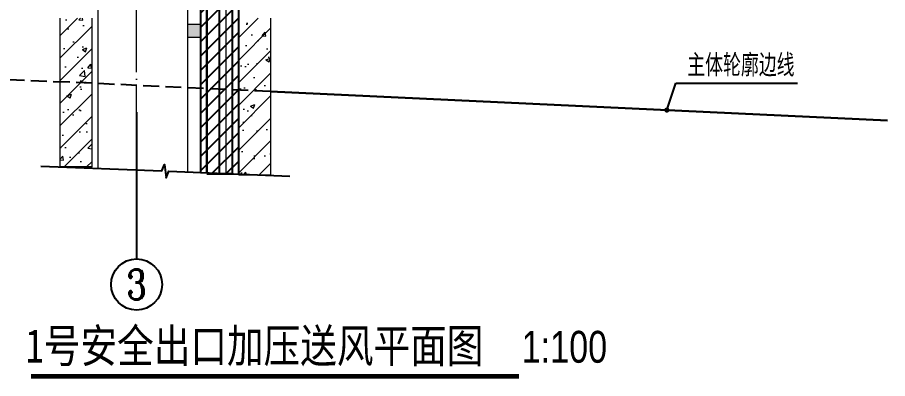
# Model space of a CAD drawing. Extents: x 4 to 13611208, y -605838 to 574722.
# Drawn here: x 13125733 to 13139364, y 430495 to 436158 of the extents above; entities that cross this region are included whole.
import ezdxf
from ezdxf.enums import TextEntityAlignment as Align

# ---------------------------------------------------------------- set-up
doc = ezdxf.new("R2010")
doc.units = 0
doc.header["$LTSCALE"] = 1000
doc.header["$MEASUREMENT"] = 0
for name, pattern in [('CENTER2', [28.575, 19.05, -3.175, 3.175, -3.175]), ('CONTINOUS', [0]), ('DASH', [0.35, 0.25, -0.1]), ('DOTE', [2.42, 2, -0.2, 0.02, -0.2])]:
    doc.linetypes.add(name, pattern=pattern)
for name, color, linetype, lineweight in [('1-扶梯', 8, 'Continuous', 5), ('1-车站轮廓', 8, 'CONTINOUS', 5), ('COLUMN', 8, 'Continuous', 5), ('DIM_IDEN', 3, 'Continuous', 5), ('DOTE', 14, 'DOTE', 5), ('PUB_HATCH', 8, 'Continuous', 5), ('SPACE', 3, 'Continuous', 5), ('WALL', 2, 'Continuous', 5), ('顶板轮廓线', 41, 'Continuous', 30)]:
    doc.layers.add(name, color=color, linetype=linetype, lineweight=lineweight)
for name, color, linetype in [('AXIS', 3, 'Continuous'), ('AXIS_TEXT', 7, 'Continuous'), ('DIM_LEAD', 3, 'Continuous'), ('DIM_SYMB', 3, 'Continuous'), ('DUCT-X-S中心线', 5, 'CENTER2'), ('DUCT-X-S管', 3, 'Continuous'), ('PUB_TEXT', 8, 'Continuous')]:
    doc.layers.add(name, color=color, linetype=linetype)
doc.styles.add('_TCH_LABEL', font='COMPLEX', dxfattribs={"bigfont": 'GBCBIG'})
doc.styles.add('C', font='HZTXT_E', dxfattribs={"width": 0.7, "bigfont": 'HZTXT'})
doc.styles.add('COMPLEX', font='hztxt_e.shx', dxfattribs={"width": 0.6, "bigfont": 'HZTXT.shx'})
doc.styles.add('黑体', font='simhei.ttf', dxfattribs={"width": 0.8})
pattern_1 = [(45, (12643385.47, -383019.32), (-176.776695, 176.776695), []), (50, (12643385.5, -383019.3), (717.2602, -62.75213), [75, -825]), (355, (12643385.5, -383019.3), (-138.75133, 752.19213), [60, -660]), (100.4514, (12643445.25, -383024.54), (578.5094, 689.43954), [63.7402, -701.1421]), (46.1842, (12643385.5, -382819.3), (1067.24105, -165.519), [112.5, -1237.5]), (96.6356, (12643474.4, -382833.1), (934.6627, 974.1179), [95.6103, -1051.713]), (351.1842, (12643385.5, -382819.3), (934.662, 974.1186), [90, -990]), (21, (12643485.5, -382869.3), (596.90705, -402.6189), [75, -825]), (326, (12643485.5, -382869.3), (243.31533, 725.15005), [60, -660]), (71.4514, (12643535.2, -382902.9), (840.22263, 322.5305), [63.7402, -701.1421]), (37.5, (12643385.47, -383019.32), (12.159855, 332.893854), [0, -652, 0, -670, 0, -662.5]), (7.5, (12643385.47, -383019.3), (263.06954, 394.41171), [0, -382, 0, -637, 0, -252.5]), (327.5, (12643162.47, -383019.32), (533.822436, -22.55487), [0, -250, 0, -780, 0, -1035]), (317.5, (12643062.47, -383019.3), (583.18617, 100.10498), [0, -325, 0, -518, 0, -735])]

# ---------------------------------------------------------------- blocks, each defined once
blk = doc.blocks.new('_AXISO')
blk.add_circle((0, 0), 0.5)
at = {"layer": 'AXIS_TEXT', "style": 'COMPLEX', "width": 1.041667}
blk.add_attdef('A', text='', height=0.56, dxfattribs=at).set_placement((-0.25, -0.28), (0.25, -0.28), align=Align.FIT)

msp = doc.modelspace()

# ---------------------------------------------------------------- hatches: boundary and pattern name
h = msp.add_hatch()
h.set_pattern_fill('ANSI31', color=8, scale=100)
h.set_pattern_definition([(45, (12193539.57, 678699.2), (-112.253202, 112.253202), [])])
h.paths.add_polyline_path([(13129199.1, 439347.7), (13128599.1, 439347.7), (13128599.1, 433726.4), (13129199.1, 433702.7)])
at = {"layer": 'PUB_HATCH'}
h = msp.add_hatch(dxfattribs=at)
h.set_pattern_fill('钢筋混凝土', color=8, scale=100, style=0)
h.set_pattern_definition(pattern_1)
h.paths.add_polyline_path([(13126399.1, 436147.7), (13126399.1, 433813.4), (13126899.1, 433813.4), (13126899.1, 436147.7)])
msp.add_hatch(color=8, dxfattribs=at).paths.add_polyline_path([(13128399.1, 435847.7), (13128599.1, 435847.7), (13128599.1, 436047.7), (13128399.1, 436047.7)])
h = msp.add_hatch(dxfattribs=at)
h.set_pattern_fill('钢筋混凝土', color=8, scale=100, style=0)
h.set_pattern_definition(pattern_1)
h.paths.add_polyline_path([(13129199.1, 436147.7), (13129199.1, 433683), (13129699.1, 433683), (13129699.1, 436147.7)])

# ---------------------------------------------------------------- linework, layer by layer
at = {"color": 8}
msp.add_lwpolyline([(13129199.1, 439347.7), (13128599.1, 439347.7), (13128599.1, 433726.4), (13129199.1, 433702.7), (13129199.1, 439347.7)], dxfattribs=at)
at = {"layer": '1-扶梯', "color": 8}
for p, q in [((13128999.1, 438147.7), (13128999.1, 433710.6)), ((13129099.1, 433706.7), (13129099.1, 438047.7))]:
    msp.add_line(p, q, dxfattribs=at)
msp.add_lwpolyline([(13126999.1, 433789.7), (13126999.1, 442947.7)], dxfattribs=at)
at = {"layer": '1-车站轮廓', "color": 8, "linetype": 'DASH', "lineweight": -3}
for p in [(13122796.2, 435315.5), (13129699.1, 434994.1)]:
    msp.add_line(p, (13126399.1, 435147.7), dxfattribs=at)
at = {"layer": '1-车站轮廓', "color": 8, "lineweight": -3}
msp.add_line((13129199.1, 433704.3), (13129199.1, 433700.5), dxfattribs=at)
at = {"layer": 'AXIS'}
msp.add_line((13127599.1, 434670.5), (13127599.1, 432370.5), dxfattribs=at)
at = {"layer": 'COLUMN', "color": 8}
for p, q in [((13128599.1, 436047.7), (13128399.1, 436047.7)), ((13128399.1, 436047.7), (13128399.1, 435847.7)), ((13128599.1, 435847.7), (13128599.1, 436047.7)), ((13128399.1, 435847.7), (13128599.1, 435847.7))]:
    msp.add_line(p, q, dxfattribs=at)
at = {"layer": 'DIM_IDEN'}
msp.add_circle((13126999.1, 434779.5), 0, dxfattribs=at)
at = {"layer": 'DIM_LEAD'}
for p, q in [((13135905.5, 434705.1), (13136044.7, 435126)), ((13136044.7, 435126), (13137953.7, 435126))]:
    msp.add_line(p, q, dxfattribs=at)
at = {"layer": 'DIM_LEAD', "const_width": 40}
msp.add_lwpolyline([(13135899.3, 434686.1, 1), (13135911.8, 434724.1, 1)], format="xyb", close=True, dxfattribs=at)
at = {"layer": 'DIM_SYMB'}
msp.add_lwpolyline([(13126099.4, 433825.2), (13127992.9, 433750.4), (13128035.3, 433853.8), (13128064, 433642.5), (13128105.3, 433745.9), (13129998.9, 433671.1)], dxfattribs=at)
at = {"layer": 'DIM_SYMB', "const_width": 70}
msp.add_lwpolyline([(13125946.2, 430530.2), (13133588.3, 430530.2)], dxfattribs=at)
at = {"layer": 'DOTE', "color": 8, "linetype": 'DOTE', "ltscale": 0.5}
msp.add_line((13127599.1, 434086.8), (13127599.1, 445313.8), dxfattribs=at)
at = {"layer": 'DUCT-X-S中心线'}
msp.add_line((13128899.1, 433706.7), (13128899.1, 438047.5), dxfattribs=at)
at = {"layer": 'DUCT-X-S管', "const_width": 35}
for points in [[(13128699.1, 438047.5), (13128699.1, 433706.7)], [(13129099.1, 433706.7), (13129099.1, 438047.5)], [(13128699.1, 433706.7), (13129099.1, 433706.7)]]:
    msp.add_lwpolyline(points, dxfattribs=at)
at = {"layer": 'WALL', "color": 8}
for p, q in [((13128399.1, 439347.7), (13128399.1, 436047.7)), ((13128599.1, 439347.7), (13128599.1, 436047.7)), ((13126399.1, 436147.7), (13126399.1, 433813.4)), ((13126899.1, 436147.7), (13126899.1, 433813.4)), ((13129199.1, 436147.7), (13129199.1, 433683)), ((13129699.1, 436147.7), (13129699.1, 433683)), ((13128399.1, 435847.7), (13128399.1, 433727.2)), ((13128599.1, 435847.7), (13128599.1, 433727.2)), ((13126899.1, 433813.4), (13126399.1, 433813.4)), ((13128599.1, 433727.2), (13128399.1, 433727.2)), ((13129699.1, 433683), (13129199.1, 433683))]:
    msp.add_line(p, q, dxfattribs=at)
at = {"layer": '顶板轮廓线', "color": 8}
msp.add_line((13129699.1, 434994.1), (13139363.6, 434544), dxfattribs=at)

# ---------------------------------------------------------------- block references
at = {"layer": 'AXIS', "ltscale": 3}
ref = msp.add_blockref('_AXISO', (13127599.1, 431970.5), dxfattribs=dict(at, xscale=800, yscale=800, zscale=800))
ref.add_attrib('A', '3', dxfattribs={"layer": 'AXIS_TEXT', "ltscale": 3, "height": 465.9, "style": '_TCH_LABEL'}).set_placement((13127443.8, 431737.6), (13127754.5, 431737.6), align=Align.FIT)

# ---------------------------------------------------------------- texts
at = {"layer": 'PUB_TEXT', "width": 0.8}
for s, height, style, p in [('1号安全出口加压送风平面图', 525.738, '黑体', (13125861.1, 430747)), ('1:100', 500, 'C', (13133632.3, 430744.1))]:
    msp.add_text(s, height=height, dxfattribs=dict(at, style=style)).set_placement(p)
at = {"layer": 'SPACE', "color": 8, "style": 'C', "width": 0.8}
msp.add_text('主体轮廓边线', height=350, dxfattribs=at).set_placement((13136226.1, 435231))

doc.saveas('drawing.dxf')
